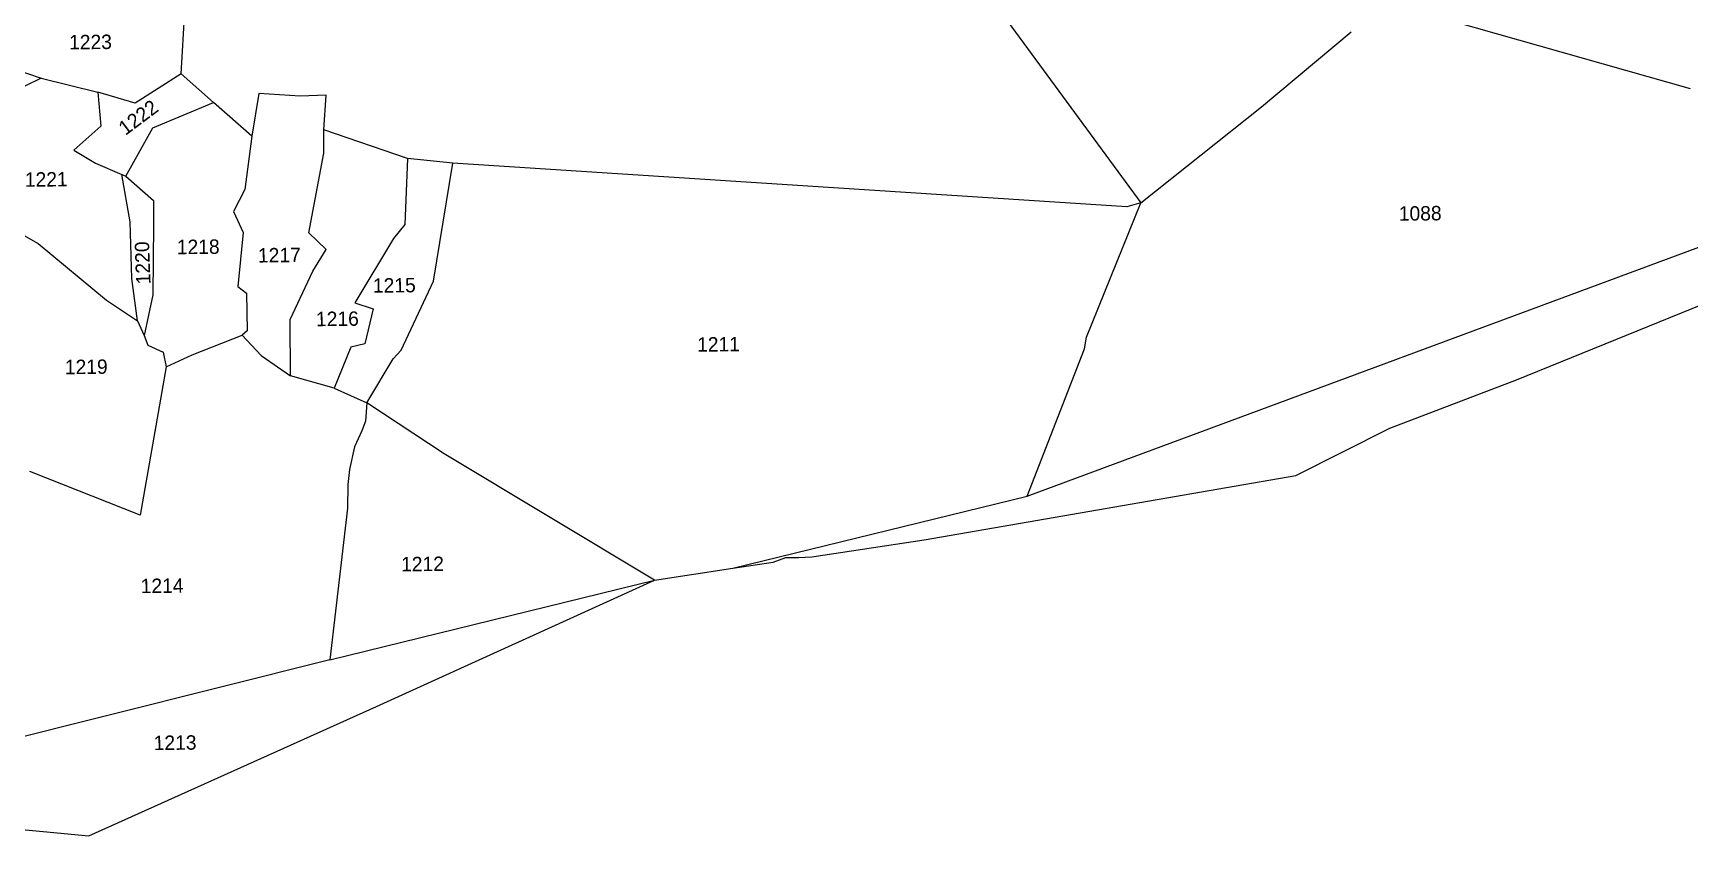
# Model space of a CAD drawing. Header units: metres. Extents: x 258455 to 262651, y 2177301 to 2183135.
# Drawn here: x 259913 to 260973, y 2177330 to 2177843 of the extents above; entities that cross this region are included whole.
import ezdxf

# ---------------------------------------------------------------- set-up
doc = ezdxf.new("R2010")
doc.units = ezdxf.units.M
for name, color, linetype in [('POLY_PARCEL', 6, 'Continuous'), ('TEXT_PARCEL', 7, 'Continuous'), ('V_BOUND_LINE', 7, 'Continuous')]:
    doc.layers.add(name, color=color, linetype=linetype)
doc.styles.add('TEXT_MAP', font='', dxfattribs={"height": 1.8})
doc.styles.get('TEXT_MAP').set_extended_font_data('Kruti Dev 050')

msp = doc.modelspace()

# ---------------------------------------------------------------- linework, layer by layer
at = {"layer": 'POLY_PARCEL'}
for p, q in [((260529.2, 2177860.7), (260621.8, 2177734.7)), ((260008.1, 2177817.3), (260010.5, 2177857.2)), ((260807.7, 2177854.7), (260973, 2177807.8)), ((260699, 2177796.1), (260756.3, 2177844)), ((259892.5, 2177823.4), (259918.7, 2177814.4)), ((260008.1, 2177817.3), (259978.7, 2177798.4)), ((260028.9, 2177798.9), (260008.1, 2177817.3)), ((259918.7, 2177814.4), (259897.7, 2177804.3)), ((259918.7, 2177814.4), (259954.8, 2177805.6)), ((259978.7, 2177798.4), (259954.8, 2177805.6)), ((259954.8, 2177805.6), (259956.7, 2177783.7)), ((259990.1, 2177782.7), (260028.9, 2177798.9)), ((260053.4, 2177777.4), (260028.9, 2177798.9)), ((260057.7, 2177804.7), (260053.4, 2177777.4)), ((260084.2, 2177802.9), (260057.7, 2177804.7)), ((260100.8, 2177803.5), (260084.2, 2177802.9)), ((260099.4, 2177781.4), (260100.8, 2177803.5)), ((260621.8, 2177734.7), (260699, 2177796.1)), ((259956.7, 2177783.7), (259939.6, 2177768.5)), ((259972.7, 2177751.8), (259990.1, 2177782.7)), ((260053.4, 2177777.4), (260048.8, 2177743.2)), ((260099.3, 2177766.6), (260099.4, 2177781.4)), ((260152.8, 2177763), (260099.4, 2177781.4)), ((259939.6, 2177768.5), (259953.4, 2177760.1)), ((260089.7, 2177715.5), (260099.3, 2177766.6)), ((260152.8, 2177763), (260151.1, 2177720.9)), ((260181.9, 2177760.2), (260152.8, 2177763)), ((259953.4, 2177760.1), (259970.2, 2177752.9)), ((259975.6, 2177722.6), (259970.2, 2177752.9)), ((259970.2, 2177752.9), (259972.7, 2177751.8)), ((260169.5, 2177684.8), (260181.9, 2177760.2)), ((260612.8, 2177732.3), (260181.9, 2177760.2)), ((260549.1, 2177547.4), (261115.1, 2177756.9)), ((259972.7, 2177751.8), (259990.5, 2177736.3)), ((260048.8, 2177743.2), (260041.7, 2177729.2)), ((259990.5, 2177736.3), (259990.5, 2177720.7)), ((260587.1, 2177648.9), (260621.8, 2177734.7)), ((260621.8, 2177734.7), (260612.8, 2177732.3)), ((259976.5, 2177686.4), (259975.6, 2177722.6)), ((259990.5, 2177720.7), (259990.1, 2177675.9)), ((260041.7, 2177729.2), (260047.7, 2177715.8)), ((260151.1, 2177720.9), (260144, 2177711.9)), ((259901.4, 2177717.6), (259916.7, 2177708.8)), ((260047.7, 2177715.8), (260044.4, 2177681.2)), ((260100.8, 2177705), (260089.7, 2177715.5)), ((260144, 2177711.9), (260119.2, 2177670.8)), ((259916.7, 2177708.8), (259960.4, 2177672.6)), ((260092.3, 2177691.1), (260100.8, 2177705)), ((260077.9, 2177660.2), (260092.3, 2177691.1)), ((259980.2, 2177659.3), (259976.5, 2177686.4)), ((260044.4, 2177681.2), (260050, 2177677)), ((260148.9, 2177640.6), (260169.5, 2177684.8)), ((259960.4, 2177672.6), (259980.2, 2177659.3)), ((259990.1, 2177675.9), (259984.5, 2177649.9)), ((260050, 2177677), (260050.3, 2177653)), ((260119.2, 2177670.8), (260130.9, 2177667)), ((259980.2, 2177659.3), (259984.5, 2177649.9)), ((260078, 2177624.3), (260077.9, 2177660.2)), ((260130.9, 2177667), (260125.5, 2177644.6)), ((259984.5, 2177649.9), (259986.8, 2177643.8)), ((260015.2, 2177637.6), (260047.2, 2177650.1)), ((260050.3, 2177653), (260047.2, 2177650.1)), ((260047.2, 2177650.1), (260059.4, 2177637.1)), ((260585.8, 2177641.4), (260587.1, 2177648.9)), ((259986.8, 2177643.8), (259996.6, 2177639.4)), ((259996.6, 2177639.4), (259998.5, 2177630)), ((259998.5, 2177630), (260015.2, 2177637.6)), ((260059.4, 2177637.1), (260078, 2177624.3)), ((260116.6, 2177642.6), (260106, 2177616.3)), ((260125.5, 2177644.6), (260116.6, 2177642.6)), ((260143.6, 2177635.1), (260148.9, 2177640.6)), ((260549.1, 2177547.4), (260585.8, 2177641.4)), ((259998.5, 2177630), (259982, 2177535.1)), ((260126.8, 2177607), (260143.6, 2177635.1)), ((260106, 2177616.3), (260078, 2177624.3)), ((260106, 2177616.3), (260126.8, 2177607)), ((260126.8, 2177607), (260126.1, 2177595.2)), ((260176.3, 2177574.3), (260126.8, 2177607)), ((260126.1, 2177595.2), (260123.7, 2177589)), ((260123.7, 2177589), (260119, 2177578.9)), ((260119, 2177578.9), (260115.7, 2177564.3)), ((260310.9, 2177493.6), (260176.3, 2177574.3)), ((259982, 2177535.1), (259911.3, 2177563)), ((260115.7, 2177564.3), (260114.7, 2177554.7)), ((260114.7, 2177554.7), (260114.5, 2177539.7)), ((260360.9, 2177501.2), (260549.1, 2177547.4)), ((260114.5, 2177539.7), (260103.3, 2177442.7)), ((260103.3, 2177442.7), (260310.9, 2177493.6)), ((260103.3, 2177442.7), (259816, 2177370.7))]:
    msp.add_line(p, q, dxfattribs=at)
at = {"layer": 'V_BOUND_LINE'}
for p, q in [((260862.1, 2177621.6), (261086.9, 2177713.1)), ((260781, 2177590.7), (260862.1, 2177621.6)), ((260721, 2177560.6), (260781, 2177590.7)), ((260483.3, 2177519.5), (260721, 2177560.6)), ((260411.5, 2177508.6), (260483.3, 2177519.5)), ((260402.9, 2177508.1), (260411.5, 2177508.6)), ((260310.9, 2177493.6), (260360.9, 2177501.2)), ((260360.9, 2177501.2), (260386.6, 2177505.1)), ((260386.6, 2177505.1), (260394.7, 2177508)), ((260394.7, 2177508), (260402.9, 2177508.1)), ((260133, 2177412.9), (260310.9, 2177493.6)), ((259949.1, 2177330.2), (260133, 2177412.9)), ((259731.9, 2177350.7), (259949.1, 2177330.2))]:
    msp.add_line(p, q, dxfattribs=at)

# ---------------------------------------------------------------- texts
at = {"layer": 'TEXT_PARCEL', "style": 'TEXT_MAP'}
for s, rotation, p in [('1223', 0.6646, (259936.5, 2177832.8)), ('1222', 36.8012, (259972.5, 2177777.5)), ('1221', 0.6646, (259908.2, 2177745)), ('1088', 0.6646, (260786.8, 2177723.3)), ('1218', 0.6646, (260005.4, 2177701.9)), ('1220', 92.1537, (259988.6, 2177682.9)), ('1217', 0.6646, (260057.3, 2177696.6)), ('1215', 0.6646, (260130.8, 2177677.3)), ('1216', 0.6646, (260094.4, 2177655.9)), ('1211', 0.6646, (260338.1, 2177639.6)), ('1219', 0.6646, (259933.8, 2177625.2)), ('1212', 0.6646, (260148.8, 2177499.2)), ('1214', 0.6646, (259982.3, 2177485.3)), ('1213', 0.6646, (259990.6, 2177385))]:
    msp.add_text(s, height=9.21, rotation=rotation, dxfattribs=at).set_placement(p)

doc.saveas('drawing.dxf')
